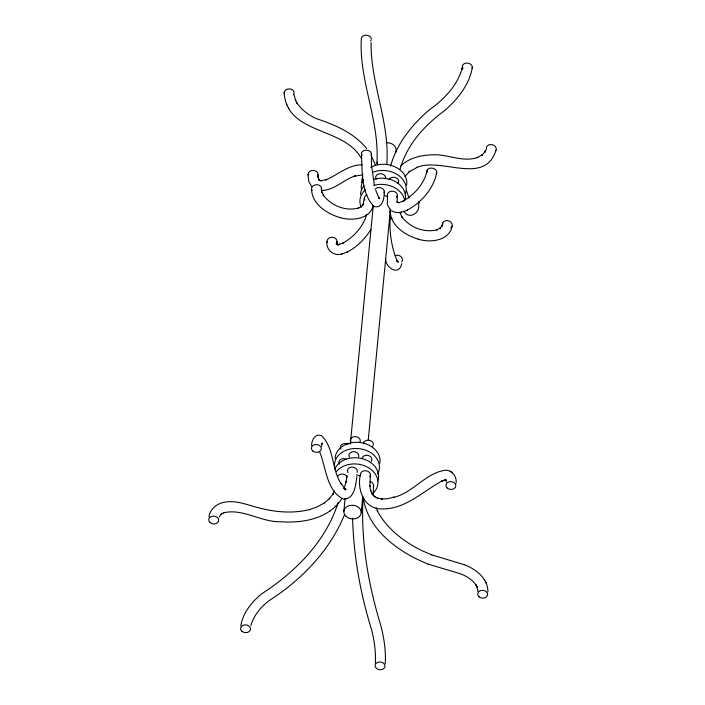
<?xml version="1.0" encoding="UTF-8"?>
<svg xmlns="http://www.w3.org/2000/svg" width="705" height="705" viewBox="0 0 705 705"><rect width="100%" height="100%" fill="white"/><g stroke="black" fill="none" stroke-linecap="round" stroke-linejoin="round"><path stroke-width="1.06" d="M308.085 174.302L308.658 181.15L311.592 186.384M318.052 174.62L318.025 177.352L317.902 176.268L319.065 180.33L318.589 179.264L320.493 180.815L319.506 180.172L321.365 180.771L320.264 180.445L322.458 180.603L321.357 180.63L326.671 179.581L325.772 179.907C337.854 174.858 348.34 164.706 362.185 164.785M371.068 42.441C370.495 83.692 390.032 122.503 386.789 164.089M376.822 163.675C380.03 121.004 358.845 81.163 361.321 38.669A4.988 3.675 3.6 0 1 366.45 35.25A4.988 3.675 3.6 0 1 371.279 39.172M456.073 483.269C457.14 476.739 452.099 469.803 445.172 470.27C425.335 473.055 412.883 493.139 393.231 497.474L394.148 497.148L387.327 498.726L381.229 499.043L382.348 499.025L377.14 498.083L378.25 498.409L373.994 496.241L374.989 496.884L371.746 493.526M361.48 153.452C362.282 170.883 361.013 193.135 373.976 206.442C382.515 209.094 384.454 197.779 384.269 191.778M371.438 153.857L371.447 164.767L374.302 184.551M362.996 498.497C360.828 541.184 368.16 584.057 380.612 624.815C383.987 637.417 386.005 650.565 385.256 663.634M375.298 663.061C375.994 652.09 374.337 641.083 371.817 630.429C360.414 594.086 353.663 556.227 352.57 518.131M364.326 198.123L362.987 205.023L363.516 204.142L361.039 206.918M343.837 511.53L345.089 498.47M350.323 444.124L373.262 205.869M377.29 164.115L377.492 161.956M360.493 474.315C356.704 488.953 363.762 508.781 381.193 508.939C405.181 509.689 422.974 491.173 442.678 480.634L441.788 480.951L445.807 480.264L444.714 479.938L445.957 480.316L444.97 479.673L445.983 480.334L445.207 479.435L445.983 480.378L445.507 479.312L446.274 482.026M361.242 512.632L362.811 496.302M368.257 439.761L390.464 209.156M395.946 152.245L396.148 150.086A8.724 6.83 5.5 0 0 386.217 142.718M390.464 212.945C388.94 229.363 390.896 246.583 397.541 261.74L396.977 260.691L398.378 262.216L396.395 260.665M370.442 474.941L369.869 486.529L369.746 485.445L370.804 490.988L370.345 489.94L372.513 494.425M397.356 195.391L397.109 202.432M373.535 485.525L373.13 495.58M311.636 445.586C311.425 440.378 315.276 433.126 321.41 435.664C334.32 447.587 331.553 469.539 341.246 483.991L340.709 482.987L345.741 489.913L343.776 488.389L346.014 489.499L344.78 489.173M321.577 446.265L322.335 442.934L321.348 444.309M346.913 475.725L346.04 482.264L346.27 481.162L344.296 487.992M356.862 476.413C355.769 484.714 354.738 499.131 343.555 499.096C326.283 491.156 326.124 466.789 319.471 451.5M240.828 625.864C242.731 613.015 251.614 602.317 261.229 594.139C294.972 572.372 325.657 541.845 338.065 502.797M462.436 66.332L461.907 69.407L462.101 68.508C457.219 85.922 443.824 99.59 429.398 109.777C412.028 124.723 396.651 143.626 390.614 166.098M472.341 67.292C469.53 84.803 457.474 99.387 444.467 110.729C424.542 125.226 406.75 144.939 400.079 169.138M208.988 517.126C209.641 509.177 216.876 503.599 224.313 502.277C236.501 499.766 248.345 505.432 259.942 508.138C276.316 512.315 293.765 513.725 310.262 509.371L309.495 509.627L317.417 506.772L324.265 502.973M401.762 263.661C399.18 276.316 385.741 268.261 385.556 258.85M418.744 205.534C419.554 213.976 408.23 219.572 403.93 211.112M496.047 150.059C484.899 186.314 440.933 156.616 416.461 167.57L417.272 167.297L409.015 171.817L409.764 171.192L404.89 176.629M366.591 214.849C363.013 226.904 353.778 237.021 342.894 243.093L343.696 242.802L338.664 244.6L339.643 244.256L336.267 244.415L338.515 244.714L336.179 243.639L337.942 245.181L336.62 242.961L337.078 244.009M427.195 170.187C424.542 183.538 414.487 194.703 402.855 201.26L403.657 200.969L398.625 202.776M436.651 173.236C433.214 189.266 421.026 202.917 406.714 210.381M250.892 625.502C253.782 615.174 261.167 606.547 269.662 600.263C301.969 579.545 329.94 550.332 344.613 514.5M373.306 205.419C369.861 219.634 351.24 221.106 339.634 217.475M442.74 222.93L441.541 226.693L442.07 225.811L439.594 228.587L440.343 227.971L436.562 229.971L437.364 229.707C424.005 233.099 410.116 227.706 401.806 216.752L402.194 217.448L400.325 213.395M452.099 226.34C449.103 241.075 430.041 242.961 418.197 239.145M219.07 517.153L221.634 513.769L220.885 514.394L224.551 512.464L223.749 512.729C243.155 508.279 261.379 522.37 280.916 521.762C302.912 523.348 329.094 518.651 341.863 498.655M485.992 149.751L484.925 152.13L485.454 151.249L481.832 155.311L482.581 154.686L477.135 157.62L477.946 157.347C462.947 162.776 447.904 153.998 432.703 154.809C421.273 155.109 408.865 157.788 400.563 166.221M334.496 490.936L332.857 494.399L333.386 493.518L329.12 498.937M370.733 229.733C364.864 239.065 356.756 247.393 346.754 252.214M323.524 503.582L329.887 498.294M329.517 511.46L330.248 510.843M335.765 506.269L336.532 505.626M361.788 206.301L357.999 208.292L358.81 208.028C345.45 211.429 331.562 206.036 323.251 195.082L323.639 195.778L321.771 191.725M327.005 241.383C325.481 249.94 334.487 257.025 342.463 253.738M407.508 210.09C402.555 212.258 396.342 214.02 391.478 210.645M341.493 254.091L347.547 251.923M321.542 190.517C334.417 190.368 343.511 179.608 355.241 175.906L354.333 176.224L362.925 174.831M464.084 564.617L431.865 554.95M428.332 564.185L457.721 572.962C464.41 574.822 471.989 578.946 476.263 585.432L475.875 584.736L477.373 587.468L476.959 586.701L477.946 591.521M390.165 211.112C390.605 225.961 405.56 235.355 418.365 239.207M311.522 188.596C311.539 203.824 326.697 213.65 339.801 217.537M464.049 564.608C475.593 568.847 488.257 578.435 487.904 591.953M284.159 92.655C286.926 134.928 343.379 126.459 361.066 157.982M366.644 148.649C353.901 132.584 334.382 124.662 315.54 118.343C308.649 114.994 301.352 109.76 296.955 102.886L297.334 103.582L295.307 99.872L295.73 100.639L294.047 94.814M431.883 554.95L421.564 550.49C403.648 541.555 386.789 528.706 377.254 510.728L377.668 511.477L376.135 507.741M363.19 497.853C368.354 530.883 399.338 552.561 428.34 564.194M450.125 471.24L451.112 471.874M451.597 472.191L452.584 472.835M378.893 197.805L379.783 198.713L378.382 197.188L378.938 198.237L375.783 190.324M390.482 210.002L387.371 204.873L387.415 194.756A4.988 3.904 5.5 0 1 393.831 191.39A4.988 3.904 5.5 0 1 396.607 197.294M286.442 104.269L286.864 105.036M288.46 107.953L288.839 108.649M484.361 579.642L484.74 580.347M485.815 582.304L486.238 583.07M371.121 155.32L375.368 164.908M406.441 190.376L408.935 198.052M321.462 188.429L321.894 192.659M336.964 241.471L337.149 244.23M284.282 93.65A4.988 3.842 -1 0 1 289.958 88.953A4.988 3.842 -1 0 1 293.377 94.752M340.929 449.138A4.988 3.904 5.5 0 1 341.916 444.485A4.988 3.904 5.5 0 1 347.953 444.247M364.908 200.114A4.988 3.904 5.5 0 1 366.952 194.897M312.103 190.482A4.988 3.781 -5.8 0 1 316.007 184.763A4.988 3.781 -5.8 0 1 321.251 189.407M371.068 40.114A4.988 3.675 3.6 0 1 370.539 40.978M375.069 189.24A4.988 3.904 5.5 0 1 381.352 187.979A4.988 3.904 5.5 0 1 384.049 192.773M339.475 464.216A4.988 3.904 5.5 0 1 340.471 459.563A4.988 3.904 5.5 0 1 346.499 459.325M337.616 476.677A4.988 3.904 5.5 0 1 342.542 474.086A4.988 3.904 5.5 0 1 347.23 477.285M350.923 442.167A4.988 3.904 5.5 0 1 354.826 436.58A4.988 3.904 5.5 0 1 360.07 441.806M419.008 201.648A4.988 4.107 7.7 0 1 418.365 204.723M361.586 190.421A22.534 17.634 5.5 0 1 363.498 179.678M373.139 172.17A22.534 17.634 5.5 0 1 398.008 175.025A22.534 17.634 5.5 0 1 405.252 194.087M376.241 179.237A4.988 3.904 5.5 0 1 380.145 173.659A4.988 3.904 5.5 0 1 385.388 178.876M388.966 179.863A4.988 3.904 5.5 0 1 395.778 177.695A4.988 3.904 5.5 0 1 397.946 183.397M389.883 210.954A4.988 3.904 5.5 0 1 390.341 211.923M395.152 255.598A4.988 4.256 9.8 0 1 401.11 256.77A4.988 4.256 9.8 0 1 401.638 261.978M384.921 195.593A8.724 6.83 5.5 0 1 386.992 196.413M356.519 474.844A8.724 6.83 5.5 0 1 360.079 475.963M335.078 458.55A22.534 17.634 5.5 0 1 359.48 442.449A22.534 17.634 5.5 0 1 379.836 463.229M334.813 468.437A22.534 17.634 5.5 0 1 359.471 448.688A22.534 17.634 5.5 0 1 377.677 473.795M334.549 469.486A22.534 17.634 5.5 0 1 362.608 458.761A22.534 17.634 5.5 0 1 377.589 481.356M336.382 471.557A22.534 17.634 5.5 0 1 368.821 467.882A22.534 17.634 5.5 0 1 372.469 493.8M361.885 182.392A22.534 17.634 5.5 0 1 362.802 176.03M370.76 167.376A22.534 17.634 5.5 0 1 395.708 167.155A22.534 17.634 5.5 0 1 406.6 185.221M360.511 194.448A22.534 17.634 5.5 0 1 363.895 185.82M373.262 179.581A22.534 17.634 5.5 0 1 396.254 182.093A22.534 17.634 5.5 0 1 405.26 199.127M308.217 175.36A4.988 4.063 0.6 0 1 313.249 170.407A4.988 4.063 0.6 0 1 317.84 175.668M327.138 242.467A4.988 4.168 -3.8 0 1 332.161 237.259A4.988 4.168 -3.8 0 1 336.752 242.555M349.469 457.245A4.988 3.904 5.5 0 1 353.372 451.667A4.988 3.904 5.5 0 1 358.625 456.884M347.988 472.694A4.988 3.904 5.5 0 1 351.892 467.107A4.988 3.904 5.5 0 1 357.135 472.332M427.133 172.055A4.988 3.569 12.8 0 1 432.676 168.222A4.988 3.569 12.8 0 1 436.131 174.047M401.48 212.09A22.534 17.634 5.5 0 1 400.14 213.553M392.112 218.338A22.534 17.634 5.5 0 1 389.371 219.096M361.136 207.032A22.534 17.634 5.5 0 1 365.393 189.848M373.562 185.468A22.534 17.634 5.5 0 1 404.714 200.696M396.933 201.974A4.988 3.904 5.5 0 1 398.113 202.441M361.982 458.867A4.988 3.904 5.5 0 1 368.398 455.5A4.988 3.904 5.5 0 1 371.174 461.405M360.616 475.337A4.988 3.904 5.5 0 1 366.283 470.799A4.988 3.904 5.5 0 1 369.693 476.853M370.01 481.524A4.988 3.904 5.5 0 1 373.324 486.521M362.079 155.215A4.988 3.481 2.4 0 1 365.948 150.183A4.988 3.481 2.4 0 1 371.235 154.748M463.026 68.262A4.988 3.719 9.8 0 1 466.886 63.045A4.988 3.719 9.8 0 1 472.13 68.235M373.165 445.419A4.988 3.904 5.5 0 1 372.628 446.327M363.436 443.789A4.988 3.904 5.5 0 1 368.574 440.202A4.988 3.904 5.5 0 1 373.377 444.414M442.643 225.001A4.988 3.957 17.6 0 1 448.865 220.947A4.988 3.957 17.6 0 1 450.751 227.953M486.503 149.037A4.988 3.939 12.2 0 1 492.134 144.666A4.988 3.939 12.2 0 1 495.509 150.958M346.181 516.518A8.724 6.83 5.5 0 0 360.872 514.377A8.724 6.83 5.5 0 0 350.561 505.344A8.724 6.83 5.5 0 0 346.181 516.518M376.399 668.384A4.988 3.904 5.5 0 0 384.798 667.159A4.988 3.904 5.5 0 0 378.911 662.004A4.988 3.904 5.5 0 0 376.399 668.384M241.921 631.283A4.988 3.904 5.5 0 0 250.31 630.067A4.988 3.904 5.5 0 0 244.424 624.903A4.988 3.904 5.5 0 0 241.921 631.283M210.081 522.572A4.988 3.904 5.5 0 0 218.479 521.356A4.988 3.904 5.5 0 0 212.584 516.192A4.988 3.904 5.5 0 0 210.081 522.572M312.729 450.962A4.988 3.904 5.5 0 0 321.127 449.746A4.988 3.904 5.5 0 0 315.241 444.582A4.988 3.904 5.5 0 0 312.729 450.962M447.217 488.063A4.988 3.904 5.5 0 0 455.606 486.847A4.988 3.904 5.5 0 0 449.719 481.682A4.988 3.904 5.5 0 0 447.217 488.063M479.048 596.774A4.988 3.904 5.5 0 0 487.446 595.558A4.988 3.904 5.5 0 0 481.559 590.393A4.988 3.904 5.5 0 0 479.048 596.774"/></g></svg>
